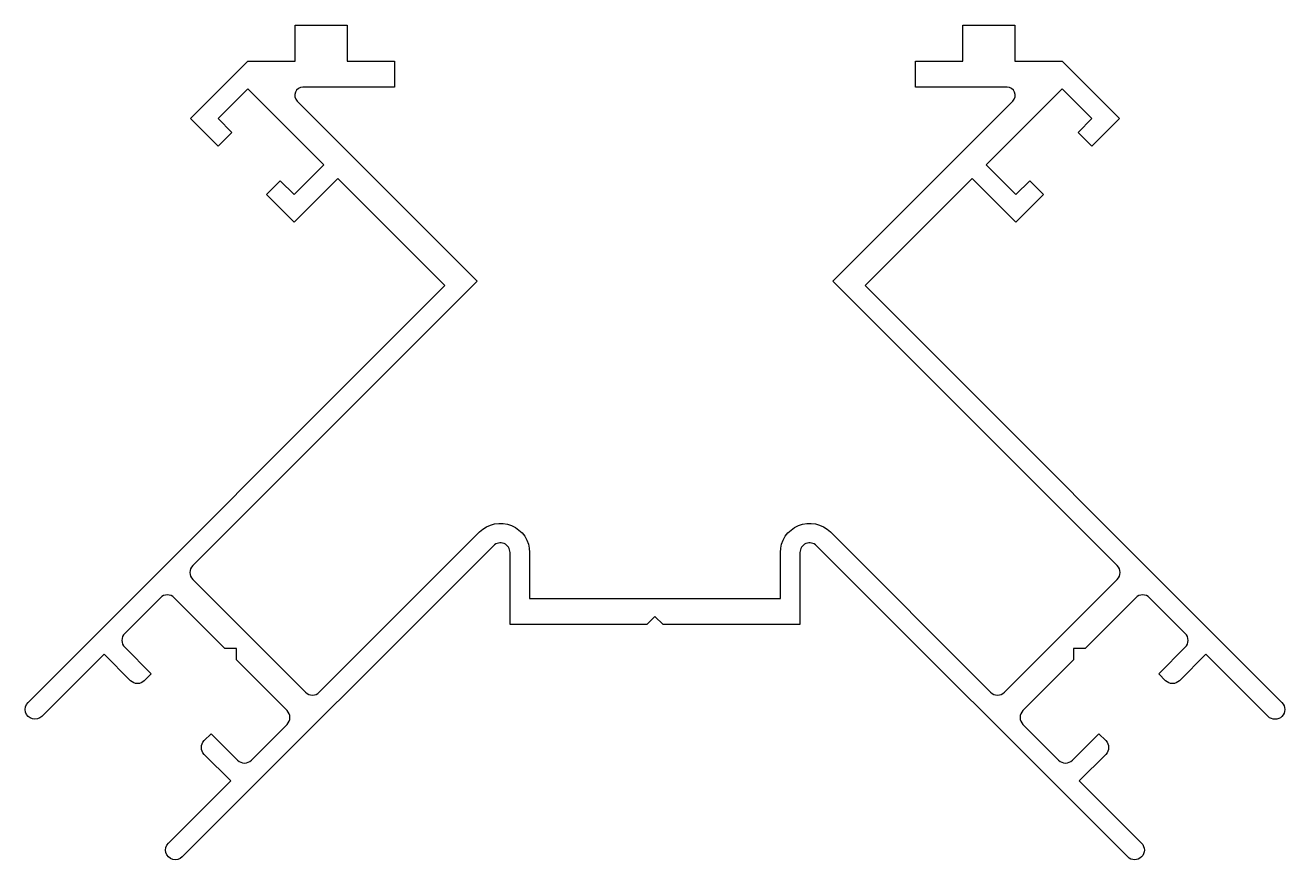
# Model space of a CAD drawing. Extents: x 608.9 to 686.2, y 558.3 to 609.5.
import ezdxf

# ---------------------------------------------------------------- set-up
doc = ezdxf.new("R2010")
doc.units = 0
doc.layers.add('ADAPTÖR', color=1, linetype='CONTINUOUS')

msp = doc.modelspace()

# ---------------------------------------------------------------- linework, layer by layer
at = {"layer": 'ADAPTÖR', "color": 0}
msp.add_lwpolyline([(636.638, 593.797), (619.172, 576.331, 0.414214), (619.172, 575.483), (626.102, 568.553, 0.414214), (626.95, 568.553), (636.793, 578.396, -0.668179), (639.866, 577.124), (639.866, 574.303), (655.266, 574.303), (655.266, 577.124, -0.668179), (658.339, 578.396), (668.182, 568.553, 0.414214), (669.031, 568.553), (675.96, 575.483, 0.414214), (675.96, 576.331), (658.495, 593.797), (669.547, 604.849, 0.668179), (669.193, 605.703), (663.566, 605.703), (663.566, 607.303), (666.466, 607.303), (666.466, 609.503), (669.666, 609.503), (669.666, 607.303), (672.566, 607.303), (676.102, 603.767), (674.405, 602.07), (673.556, 602.919), (674.405, 603.767), (672.566, 605.606), (667.899, 600.939), (669.738, 599.1), (670.586, 599.949), (671.435, 599.1), (669.738, 597.403), (667.051, 600.09), (660.475, 593.514), (686.072, 567.917, -1), (685.223, 567.068), (681.405, 570.887), (679.779, 569.26, -0.414214), (678.93, 569.26), (678.506, 569.685), (680.132, 571.311, 0.414214), (680.132, 572.16), (677.94, 574.352, 0.414214), (677.092, 574.352), (673.98, 571.24), (673.273, 571.24), (673.273, 570.533), (670.162, 567.422, 0.414214), (670.162, 566.573), (672.354, 564.381, 0.414214), (673.203, 564.381), (674.829, 566.008), (675.253, 565.583, -0.414214), (675.253, 564.735), (673.627, 563.109), (677.445, 559.29, -1), (676.597, 558.442), (657.491, 577.548, 0.668179), (656.466, 577.124), (656.466, 572.703), (648.066, 572.703), (647.566, 573.203), (647.066, 572.703), (638.666, 572.703), (638.666, 577.124, 0.668179), (637.642, 577.548), (618.536, 558.442, -1), (617.687, 559.29), (621.506, 563.109), (619.879, 564.735, -0.414214), (619.879, 565.583), (620.304, 566.008), (621.93, 564.381, 0.414214), (622.778, 564.381), (624.97, 566.573, 0.414214), (624.97, 567.422), (621.859, 570.533), (621.859, 571.24), (621.152, 571.24), (618.041, 574.352, 0.414214), (617.192, 574.352), (615, 572.16, 0.414214), (615, 571.311), (616.627, 569.685), (616.202, 569.26, -0.414214), (615.354, 569.26), (613.727, 570.887), (609.909, 567.068, -1), (609.061, 567.917), (634.658, 593.514), (628.082, 600.09), (625.395, 597.403), (623.698, 599.1), (624.546, 599.949), (625.395, 599.1), (627.233, 600.939), (622.566, 605.606), (620.728, 603.767), (621.576, 602.919), (620.728, 602.07), (619.031, 603.767), (622.566, 607.303), (625.466, 607.303), (625.466, 609.503), (628.666, 609.503), (628.666, 607.303), (631.566, 607.303), (631.566, 605.703), (625.939, 605.703, 0.668179), (625.586, 604.849)], format="xyb", close=True, dxfattribs=at)

doc.saveas('drawing.dxf')
